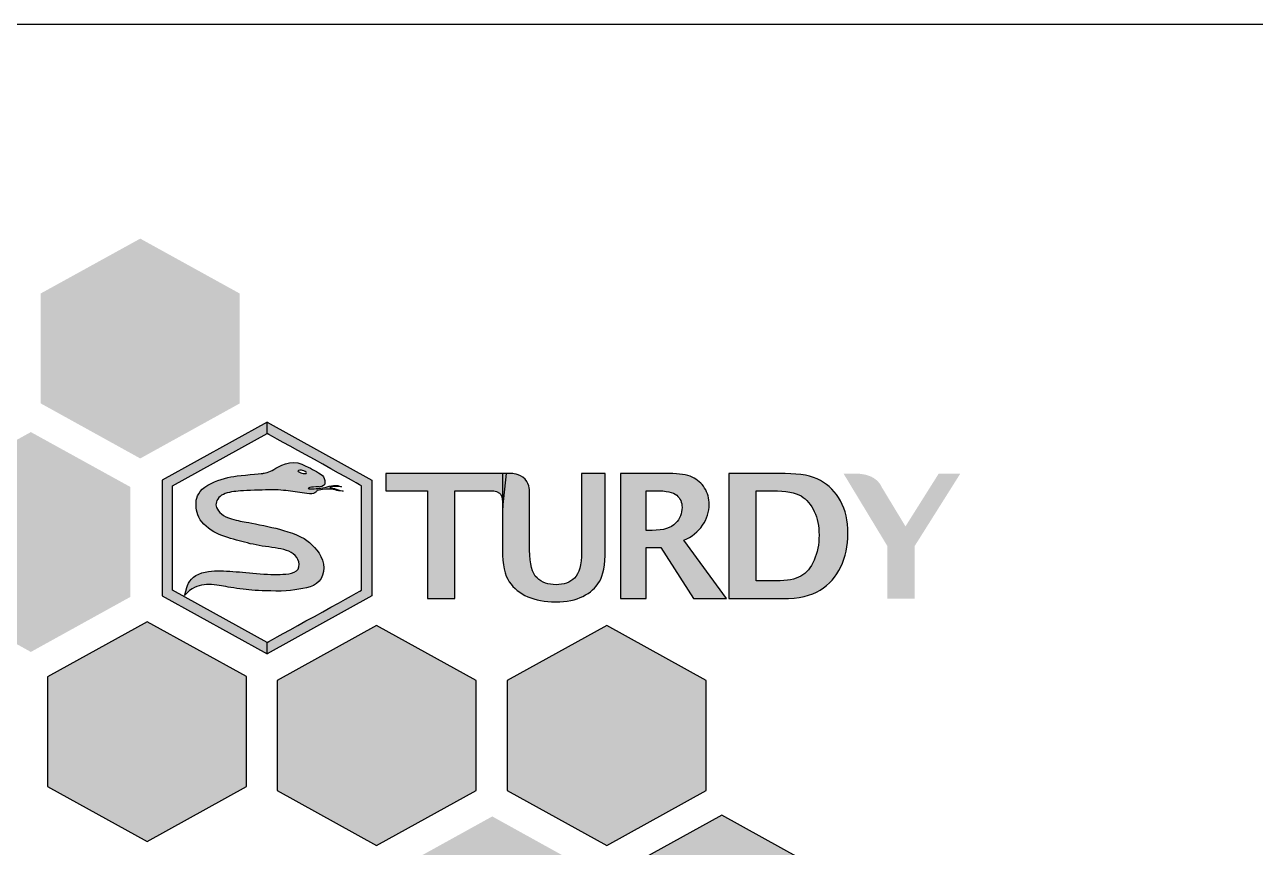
# Model space of a CAD drawing. Header units: millimetres. Extents: x -203524 to 13185, y 0 to 34178.
# Drawn here: x 6069.2 to 6151.9, y 4023.7 to 4078.9 of the extents above; entities that cross this region are included whole.
import ezdxf

# ---------------------------------------------------------------- set-up
doc = ezdxf.new("R2010")
doc.units = ezdxf.units.MM
doc.header["$MEASUREMENT"] = 0
doc.layers.get('0').update_dxf_attribs({"lineweight": 25})

msp = doc.modelspace()

# ---------------------------------------------------------------- hatches: boundary and pattern name
h = msp.add_hatch(color=256)
edge = h.paths.add_edge_path()
edge.add_spline(control_points=[(6070.305, 4060.865), (6070.305, 4060.865), (6070.315, 4053.484), (6070.315, 4053.484)], knot_values=[-0.833333, -0.833333, -0.833333, -0.833333, -0.666667, -0.666667, -0.666667, -0.666667], degree=3, periodic=0)
edge.add_spline(control_points=[(6070.315, 4053.484), (6070.315, 4053.484), (6076.996, 4049.789), (6076.996, 4049.789)], knot_values=[-0.666667, -0.666667, -0.666667, -0.666667, -0.5, -0.5, -0.5, -0.5], degree=3, periodic=0)
edge.add_spline(control_points=[(6076.996, 4049.789), (6076.996, 4049.789), (6083.679, 4053.484), (6083.679, 4053.484)], knot_values=[-0.5, -0.5, -0.5, -0.5, -0.333333, -0.333333, -0.333333, -0.333333], degree=3, periodic=0)
edge.add_spline(control_points=[(6083.679, 4053.484), (6083.679, 4053.484), (6083.679, 4060.865), (6083.679, 4060.865)], knot_values=[-0.333333, -0.333333, -0.333333, -0.333333, -0.166667, -0.166667, -0.166667, -0.166667], degree=3, periodic=0)
edge.add_spline(control_points=[(6083.679, 4060.865), (6083.679, 4060.865), (6076.996, 4064.552), (6076.996, 4064.552)], knot_values=[-0.166667, -0.166667, -0.166667, -0.166667, 0, 0, 0, 0], degree=3, periodic=0)
edge.add_spline(control_points=[(6076.996, 4064.552), (6076.996, 4064.552), (6070.305, 4060.865), (6070.305, 4060.865)], knot_values=[-1, -1, -1, -1, -0.833333, -0.833333, -0.833333, -0.833333], degree=3, periodic=0)
h = msp.add_hatch(color=256)
edge = h.paths.add_edge_path()
edge.add_spline(control_points=[(6078.471, 4048.334), (6078.471, 4048.334), (6085.522, 4052.23), (6085.522, 4052.23), (6085.522, 4052.23), (6085.522, 4052.23), (6085.522, 4051.465), (6085.522, 4051.465), (6085.522, 4051.465), (6085.522, 4051.465), (6079.167, 4047.955), (6079.167, 4047.955), (6079.167, 4047.955), (6079.167, 4047.955), (6079.167, 4040.934), (6079.167, 4040.934), (6079.167, 4040.934), (6079.167, 4040.934), (6085.522, 4037.433), (6085.522, 4037.433), (6085.522, 4037.433), (6085.522, 4037.433), (6085.522, 4036.667), (6085.522, 4036.667), (6085.522, 4036.667), (6085.522, 4036.667), (6078.471, 4040.556), (6078.471, 4040.556), (6078.471, 4040.556), (6078.471, 4040.556), (6078.471, 4048.334), (6078.471, 4048.334)], knot_values=[0, 0, 0, 0, 0.125, 0.125, 0.125, 0.125, 0.25, 0.25, 0.25, 0.25, 0.375, 0.375, 0.375, 0.375, 0.5, 0.5, 0.5, 0.5, 0.625, 0.625, 0.625, 0.625, 0.75, 0.75, 0.75, 0.75, 0.875, 0.875, 0.875, 0.875, 1, 1, 1, 1], degree=3, periodic=1)
h = msp.add_hatch(color=256)
edge = h.paths.add_edge_path()
edge.add_spline(control_points=[(6085.522, 4036.667), (6085.522, 4036.667), (6092.545, 4040.556), (6092.545, 4040.556), (6092.545, 4040.556), (6092.545, 4040.556), (6092.545, 4048.334), (6092.545, 4048.334), (6092.545, 4048.334), (6092.545, 4048.334), (6085.522, 4052.23), (6085.522, 4052.23), (6085.522, 4052.23), (6085.522, 4052.23), (6085.522, 4051.465), (6085.522, 4051.465), (6085.522, 4051.465), (6085.839, 4051.288), (6091.542, 4048.131), (6091.85, 4047.955), (6091.85, 4047.955), (6091.85, 4047.601), (6091.859, 4041.288), (6091.859, 4040.934), (6091.859, 4040.934), (6091.542, 4040.758), (6085.839, 4037.61), (6085.522, 4037.433), (6085.522, 4037.433), (6085.522, 4037.433), (6085.522, 4036.667), (6085.522, 4036.667)], knot_values=[0, 0, 0, 0, 0.125, 0.125, 0.125, 0.125, 0.25, 0.25, 0.25, 0.25, 0.375, 0.375, 0.375, 0.375, 0.5, 0.5, 0.5, 0.5, 0.625, 0.625, 0.625, 0.625, 0.75, 0.75, 0.75, 0.75, 0.875, 0.875, 0.875, 0.875, 1, 1, 1, 1], degree=3, periodic=1)
h = msp.add_hatch(color=256)
edge = h.paths.add_edge_path()
edge.add_spline(control_points=[(6062.961, 4047.872), (6062.961, 4047.872), (6062.961, 4040.491), (6062.961, 4040.491)], knot_values=[-0.833333, -0.833333, -0.833333, -0.833333, -0.666667, -0.666667, -0.666667, -0.666667], degree=3, periodic=0)
edge.add_spline(control_points=[(6062.961, 4040.491), (6062.961, 4040.491), (6069.648, 4036.795), (6069.648, 4036.795)], knot_values=[-0.666667, -0.666667, -0.666667, -0.666667, -0.5, -0.5, -0.5, -0.5], degree=3, periodic=0)
edge.add_spline(control_points=[(6069.648, 4036.795), (6069.648, 4036.795), (6076.335, 4040.491), (6076.335, 4040.491)], knot_values=[-0.5, -0.5, -0.5, -0.5, -0.333333, -0.333333, -0.333333, -0.333333], degree=3, periodic=0)
edge.add_spline(control_points=[(6076.335, 4040.491), (6076.335, 4040.491), (6076.335, 4047.872), (6076.335, 4047.872)], knot_values=[-0.333333, -0.333333, -0.333333, -0.333333, -0.166667, -0.166667, -0.166667, -0.166667], degree=3, periodic=0)
edge.add_spline(control_points=[(6076.335, 4047.872), (6076.335, 4047.872), (6069.648, 4051.559), (6069.648, 4051.559)], knot_values=[-0.166667, -0.166667, -0.166667, -0.166667, 0, 0, 0, 0], degree=3, periodic=0)
edge.add_spline(control_points=[(6069.648, 4051.559), (6069.648, 4051.559), (6062.961, 4047.872), (6062.961, 4047.872)], knot_values=[-1, -1, -1, -1, -0.833333, -0.833333, -0.833333, -0.833333], degree=3, periodic=0)
h = msp.add_hatch(color=256)
edge = h.paths.add_edge_path(flags=16)
edge.add_spline(control_points=[(6087.852, 4048.801), (6087.769, 4048.822), (6087.572, 4048.886), (6087.59, 4048.953), (6087.59, 4048.953), (6087.607, 4049.018), (6087.815, 4049.002), (6087.902, 4048.978), (6087.902, 4048.978), (6087.978, 4048.957), (6088.178, 4048.903), (6088.171, 4048.824), (6088.171, 4048.824), (6088.165, 4048.744), (6087.935, 4048.78), (6087.852, 4048.801)], knot_values=[0, 0, 0, 0, 0.25, 0.25, 0.25, 0.25, 0.5, 0.5, 0.5, 0.5, 0.75, 0.75, 0.75, 0.75, 1, 1, 1, 1], degree=3, periodic=1)
edge = h.paths.add_edge_path()
edge.add_spline(control_points=[(6090.165, 4047.731), (6090.295, 4047.675), (6090.567, 4047.596), (6090.634, 4047.599), (6090.634, 4047.599), (6090.634, 4047.599), (6090.634, 4047.599), (6090.634, 4047.599)], knot_values=[-1, -1, -1, -1, -0.978723, -0.978723, -0.978723, -0.978723, -0.978723, -0.978723, -0.978723, -0.978723], degree=3, periodic=0)
edge.add_spline(control_points=[(6090.634, 4047.599), (6090.634, 4047.599), (6090.295, 4047.611), (6090.19, 4047.647), (6090.19, 4047.647), (6090.085, 4047.683), (6089.842, 4047.739), (6089.641, 4047.735), (6089.641, 4047.735), (6089.44, 4047.731), (6089.006, 4047.675), (6088.861, 4047.625), (6088.861, 4047.625), (6088.861, 4047.625), (6088.743, 4047.312), (6088.175, 4047.427), (6088.175, 4047.427), (6087.765, 4047.509), (6087.333, 4047.563), (6086.935, 4047.611), (6086.935, 4047.611), (6086.537, 4047.659), (6086.017, 4047.703), (6085.414, 4047.675), (6085.414, 4047.675), (6084.81, 4047.647), (6083.951, 4047.639), (6083.566, 4047.595), (6083.566, 4047.595), (6083.18, 4047.551), (6082.766, 4047.499), (6082.464, 4047.314), (6082.464, 4047.314), (6082.162, 4047.13), (6082.041, 4046.818), (6082.095, 4046.581), (6082.095, 4046.581), (6082.15, 4046.345), (6082.414, 4045.976), (6082.933, 4045.792), (6082.933, 4045.792), (6083.453, 4045.607), (6083.717, 4045.591), (6084.111, 4045.515), (6084.111, 4045.515), (6084.505, 4045.439), (6085.455, 4045.263), (6086.092, 4045.099), (6086.092, 4045.099), (6086.729, 4044.934), (6087.743, 4044.63), (6088.187, 4044.285), (6088.187, 4044.285), (6088.631, 4043.941), (6089.172, 4043.4), (6089.297, 4042.699), (6089.297, 4042.699), (6089.423, 4041.997), (6089.054, 4041.34), (6088.405, 4041.168), (6088.405, 4041.168), (6087.756, 4040.996), (6087.085, 4040.875), (6086.113, 4040.883), (6086.113, 4040.883), (6085.141, 4040.891), (6084.626, 4040.919), (6084.102, 4040.98), (6084.102, 4040.98), (6083.578, 4041.04), (6082.954, 4041.144), (6082.59, 4041.208), (6082.59, 4041.208), (6082.225, 4041.272), (6081.718, 4041.384), (6081.282, 4041.308), (6081.282, 4041.308), (6080.847, 4041.232), (6080.436, 4041.12), (6079.971, 4040.595), (6079.971, 4040.595), (6079.971, 4040.595), (6080.038, 4040.751), (6080.122, 4041.124), (6080.122, 4041.124), (6080.206, 4041.496), (6080.528, 4041.921), (6081.14, 4042.098), (6081.14, 4042.098), (6081.752, 4042.274), (6082.229, 4042.262), (6082.799, 4042.226), (6082.799, 4042.226), (6083.369, 4042.19), (6083.922, 4042.146), (6084.559, 4042.089), (6084.559, 4042.089), (6085.196, 4042.033), (6085.933, 4041.969), (6086.39, 4041.997), (6086.39, 4041.997), (6086.846, 4042.025), (6087.58, 4042.049), (6087.655, 4042.518), (6087.655, 4042.518), (6087.731, 4042.987), (6087.404, 4043.38), (6086.976, 4043.552), (6086.976, 4043.552), (6086.549, 4043.724), (6085.996, 4043.792), (6085.409, 4043.873), (6085.409, 4043.873), (6084.823, 4043.953), (6084.295, 4044.077), (6083.826, 4044.205), (6083.826, 4044.205), (6083.356, 4044.333), (6082.787, 4044.478), (6082.296, 4044.686), (6082.296, 4044.686), (6081.806, 4044.894), (6081.303, 4045.255), (6081.027, 4045.676), (6081.027, 4045.676), (6080.75, 4046.096), (6080.729, 4046.577), (6080.746, 4046.874), (6080.746, 4046.874), (6080.763, 4047.17), (6080.943, 4047.655), (6081.534, 4047.992), (6081.534, 4047.992), (6082.125, 4048.328), (6082.766, 4048.496), (6083.281, 4048.585), (6083.281, 4048.585), (6083.796, 4048.673), (6085.039, 4048.742), (6085.235, 4048.788), (6085.235, 4048.788), (6085.266, 4048.795), (6085.699, 4048.862), (6085.975, 4049.044), (6085.975, 4049.044), (6086.251, 4049.226), (6087.152, 4049.747), (6087.844, 4049.414), (6087.844, 4049.414), (6088.535, 4049.081), (6088.642, 4049.023), (6089.141, 4048.719), (6089.141, 4048.719), (6089.417, 4048.55), (6089.473, 4048.062), (6089.314, 4047.963), (6089.314, 4047.963), (6089.13, 4047.849), (6089.004, 4047.873), (6089.004, 4047.873), (6089.004, 4047.873), (6089.004, 4047.873), (6088.623, 4047.875), (6088.493, 4047.855), (6088.493, 4047.855), (6088.363, 4047.835), (6088.15, 4047.767), (6088.351, 4047.759), (6088.351, 4047.759), (6088.552, 4047.751), (6089.05, 4047.743), (6089.41, 4047.843), (6089.41, 4047.843), (6089.771, 4047.943), (6090.206, 4048.071), (6090.51, 4047.873)], knot_values=[-0.978723, -0.978723, -0.978723, -0.978723, -0.957447, -0.957447, -0.957447, -0.957447, -0.93617, -0.93617, -0.93617, -0.93617, -0.914894, -0.914894, -0.914894, -0.914894, -0.893617, -0.893617, -0.893617, -0.893617, -0.87234, -0.87234, -0.87234, -0.87234, -0.851064, -0.851064, -0.851064, -0.851064, -0.829787, -0.829787, -0.829787, -0.829787, -0.808511, -0.808511, -0.808511, -0.808511, -0.787234, -0.787234, -0.787234, -0.787234, -0.765957, -0.765957, -0.765957, -0.765957, -0.744681, -0.744681, -0.744681, -0.744681, -0.723404, -0.723404, -0.723404, -0.723404, -0.702128, -0.702128, -0.702128, -0.702128, -0.680851, -0.680851, -0.680851, -0.680851, -0.659574, -0.659574, -0.659574, -0.659574, -0.638298, -0.638298, -0.638298, -0.638298, -0.617021, -0.617021, -0.617021, -0.617021, -0.595745, -0.595745, -0.595745, -0.595745, -0.574468, -0.574468, -0.574468, -0.574468, -0.553191, -0.553191, -0.553191, -0.553191, -0.531915, -0.531915, -0.531915, -0.531915, -0.510638, -0.510638, -0.510638, -0.510638, -0.489362, -0.489362, -0.489362, -0.489362, -0.468085, -0.468085, -0.468085, -0.468085, -0.446809, -0.446809, -0.446809, -0.446809, -0.425532, -0.425532, -0.425532, -0.425532, -0.404255, -0.404255, -0.404255, -0.404255, -0.382979, -0.382979, -0.382979, -0.382979, -0.361702, -0.361702, -0.361702, -0.361702, -0.340426, -0.340426, -0.340426, -0.340426, -0.319149, -0.319149, -0.319149, -0.319149, -0.297872, -0.297872, -0.297872, -0.297872, -0.276596, -0.276596, -0.276596, -0.276596, -0.255319, -0.255319, -0.255319, -0.255319, -0.234043, -0.234043, -0.234043, -0.234043, -0.212766, -0.212766, -0.212766, -0.212766, -0.191489, -0.191489, -0.191489, -0.191489, -0.170213, -0.170213, -0.170213, -0.170213, -0.148936, -0.148936, -0.148936, -0.148936, -0.12766, -0.12766, -0.12766, -0.12766, -0.106383, -0.106383, -0.106383, -0.106383, -0.085106, -0.085106, -0.085106, -0.085106, -0.06383, -0.06383, -0.06383, -0.06383, -0.042553, -0.042553, -0.042553, -0.042553], degree=3, periodic=0)
edge.add_spline(control_points=[(6090.51, 4047.873), (6090.51, 4047.873), (6090.227, 4047.984), (6089.737, 4047.831), (6089.737, 4047.831), (6089.737, 4047.831), (6090.035, 4047.787), (6090.165, 4047.731)], knot_values=[-0.042553, -0.042553, -0.042553, -0.042553, -0.021277, -0.021277, -0.021277, -0.021277, 0, 0, 0, 0], degree=3, periodic=0)
h = msp.add_hatch(color=256)
edge = h.paths.add_edge_path()
edge.add_spline(control_points=[(6096.295, 4040.372), (6096.295, 4040.372), (6096.295, 4047.613), (6096.295, 4047.613), (6096.295, 4047.613), (6096.295, 4047.613), (6093.49, 4047.613), (6093.49, 4047.613), (6093.49, 4047.613), (6093.49, 4047.613), (6093.49, 4048.773), (6093.49, 4048.773), (6093.49, 4048.773), (6093.49, 4048.773), (6101.599, 4048.773), (6101.599, 4048.773), (6101.599, 4048.773), (6101.599, 4048.773), (6101.349, 4046.463), (6101.349, 4046.463), (6101.349, 4046.463), (6101.349, 4046.463), (6101.399, 4047.258), (6101.122, 4047.456), (6101.122, 4047.456), (6100.844, 4047.654), (6100.577, 4047.613), (6100.577, 4047.613), (6100.577, 4047.613), (6100.577, 4047.613), (6100.335, 4047.613), (6100.335, 4047.613), (6100.335, 4047.613), (6100.335, 4047.613), (6098.12, 4047.613), (6098.12, 4047.613), (6098.12, 4047.613), (6098.12, 4047.613), (6098.12, 4040.372), (6098.12, 4040.372), (6098.12, 4040.372), (6098.12, 4040.372), (6096.295, 4040.372), (6096.295, 4040.372)], knot_values=[0, 0, 0, 0, 0.090909, 0.090909, 0.090909, 0.090909, 0.181818, 0.181818, 0.181818, 0.181818, 0.272727, 0.272727, 0.272727, 0.272727, 0.363636, 0.363636, 0.363636, 0.363636, 0.454545, 0.454545, 0.454545, 0.454545, 0.545455, 0.545455, 0.545455, 0.545455, 0.636364, 0.636364, 0.636364, 0.636364, 0.727273, 0.727273, 0.727273, 0.727273, 0.818182, 0.818182, 0.818182, 0.818182, 0.909091, 0.909091, 0.909091, 0.909091, 1, 1, 1, 1], degree=3, periodic=1)
h = msp.add_hatch(color=256)
edge = h.paths.add_edge_path()
edge.add_spline(control_points=[(6101.326, 4048.773), (6101.326, 4048.773), (6101.941, 4048.773), (6101.941, 4048.773), (6101.941, 4048.773), (6101.941, 4048.773), (6102.448, 4048.804), (6102.841, 4048.388), (6102.841, 4048.388), (6103.199, 4048.009), (6103.151, 4047.542), (6103.151, 4047.542), (6103.151, 4047.542), (6103.151, 4047.542), (6103.151, 4043.618), (6103.151, 4043.618), (6103.151, 4043.618), (6103.151, 4042.685), (6103.316, 4042.068), (6103.646, 4041.765), (6103.646, 4041.765), (6103.977, 4041.461), (6104.406, 4041.31), (6104.932, 4041.31), (6104.932, 4041.31), (6105.451, 4041.31), (6105.863, 4041.459), (6106.17, 4041.759), (6106.17, 4041.759), (6106.477, 4042.059), (6106.631, 4042.636), (6106.631, 4043.493), (6106.631, 4043.493), (6106.631, 4043.493), (6106.631, 4048.773), (6106.631, 4048.773), (6106.631, 4048.773), (6106.631, 4048.773), (6108.223, 4048.773), (6108.223, 4048.773), (6108.223, 4048.773), (6108.223, 4048.773), (6108.223, 4043.612), (6108.223, 4043.612), (6108.223, 4043.612), (6108.223, 4042.639), (6108.095, 4041.942), (6107.84, 4041.52), (6107.84, 4041.52), (6107.586, 4041.098), (6107.216, 4040.766), (6106.733, 4040.524), (6106.733, 4040.524), (6106.251, 4040.282), (6105.639, 4040.161), (6104.899, 4040.161), (6104.899, 4040.161), (6104.171, 4040.161), (6103.546, 4040.273), (6103.024, 4040.498), (6103.024, 4040.498), (6102.502, 4040.723), (6102.087, 4041.058), (6101.783, 4041.503), (6101.783, 4041.503), (6101.479, 4041.947), (6101.326, 4042.657), (6101.326, 4043.629), (6101.326, 4043.629), (6101.326, 4043.629), (6101.326, 4048.773), (6101.326, 4048.773)], knot_values=[0, 0, 0, 0, 0.055556, 0.055556, 0.055556, 0.055556, 0.111111, 0.111111, 0.111111, 0.111111, 0.166667, 0.166667, 0.166667, 0.166667, 0.222222, 0.222222, 0.222222, 0.222222, 0.277778, 0.277778, 0.277778, 0.277778, 0.333333, 0.333333, 0.333333, 0.333333, 0.388889, 0.388889, 0.388889, 0.388889, 0.444444, 0.444444, 0.444444, 0.444444, 0.5, 0.5, 0.5, 0.5, 0.555556, 0.555556, 0.555556, 0.555556, 0.611111, 0.611111, 0.611111, 0.611111, 0.666667, 0.666667, 0.666667, 0.666667, 0.722222, 0.722222, 0.722222, 0.722222, 0.777778, 0.777778, 0.777778, 0.777778, 0.833333, 0.833333, 0.833333, 0.833333, 0.888889, 0.888889, 0.888889, 0.888889, 0.944444, 0.944444, 0.944444, 0.944444, 1, 1, 1, 1], degree=3, periodic=1)
h = msp.add_hatch(color=256)
edge = h.paths.add_edge_path(flags=16)
edge.add_spline(control_points=[(6110.971, 4044.96), (6110.971, 4044.96), (6111.388, 4044.96), (6111.388, 4044.96), (6111.388, 4044.96), (6112.139, 4044.96), (6112.659, 4045.117), (6112.95, 4045.432), (6112.95, 4045.432), (6113.239, 4045.746), (6113.386, 4046.102), (6113.386, 4046.499), (6113.386, 4046.499), (6113.386, 4046.843), (6113.268, 4047.117), (6113.034, 4047.319), (6113.034, 4047.319), (6112.8, 4047.521), (6112.324, 4047.623), (6111.607, 4047.623), (6111.607, 4047.623), (6111.607, 4047.623), (6110.971, 4047.623), (6110.971, 4047.623), (6110.971, 4047.623), (6110.971, 4047.623), (6110.971, 4044.96), (6110.971, 4044.96)], knot_values=[0, 0, 0, 0, 0.142857, 0.142857, 0.142857, 0.142857, 0.285714, 0.285714, 0.285714, 0.285714, 0.428571, 0.428571, 0.428571, 0.428571, 0.571429, 0.571429, 0.571429, 0.571429, 0.714286, 0.714286, 0.714286, 0.714286, 0.857143, 0.857143, 0.857143, 0.857143, 1, 1, 1, 1], degree=3, periodic=1)
edge = h.paths.add_edge_path()
edge.add_spline(control_points=[(6109.253, 4040.372), (6109.253, 4040.372), (6109.253, 4048.773), (6109.253, 4048.773), (6109.253, 4048.773), (6109.253, 4048.773), (6112.536, 4048.773), (6112.536, 4048.773), (6112.536, 4048.773), (6113.209, 4048.773), (6113.72, 4048.692), (6114.072, 4048.532), (6114.072, 4048.532), (6114.423, 4048.371), (6114.701, 4048.127), (6114.905, 4047.8), (6114.905, 4047.8), (6115.108, 4047.473), (6115.21, 4047.103), (6115.21, 4046.691), (6115.21, 4046.691), (6115.21, 4046.2), (6115.061, 4045.736), (6114.765, 4045.299), (6114.765, 4045.299), (6114.468, 4044.862), (6114.05, 4044.529), (6113.509, 4044.299), (6113.509, 4044.299), (6113.509, 4044.299), (6116.374, 4040.372), (6116.374, 4040.372), (6116.374, 4040.372), (6116.374, 4040.372), (6114.152, 4040.372), (6114.152, 4040.372), (6114.152, 4040.372), (6114.152, 4040.372), (6111.963, 4043.811), (6111.963, 4043.811), (6111.963, 4043.811), (6111.963, 4043.811), (6110.971, 4043.811), (6110.971, 4043.811), (6110.971, 4043.811), (6110.971, 4043.811), (6110.971, 4040.372), (6110.971, 4040.372), (6110.971, 4040.372), (6110.971, 4040.372), (6109.253, 4040.372), (6109.253, 4040.372)], knot_values=[0, 0, 0, 0, 0.076923, 0.076923, 0.076923, 0.076923, 0.153846, 0.153846, 0.153846, 0.153846, 0.230769, 0.230769, 0.230769, 0.230769, 0.307692, 0.307692, 0.307692, 0.307692, 0.384615, 0.384615, 0.384615, 0.384615, 0.461538, 0.461538, 0.461538, 0.461538, 0.538462, 0.538462, 0.538462, 0.538462, 0.615385, 0.615385, 0.615385, 0.615385, 0.692308, 0.692308, 0.692308, 0.692308, 0.769231, 0.769231, 0.769231, 0.769231, 0.846154, 0.846154, 0.846154, 0.846154, 0.923077, 0.923077, 0.923077, 0.923077, 1, 1, 1, 1], degree=3, periodic=1)
h = msp.add_hatch(color=256)
edge = h.paths.add_edge_path(flags=16)
edge.add_spline(control_points=[(6118.364, 4041.561), (6118.364, 4041.561), (6119.73, 4041.561), (6119.73, 4041.561), (6119.73, 4041.561), (6120.443, 4041.561), (6120.988, 4041.668), (6121.366, 4041.88), (6121.366, 4041.88), (6121.744, 4042.092), (6122.043, 4042.451), (6122.263, 4042.957), (6122.263, 4042.957), (6122.482, 4043.462), (6122.592, 4044.025), (6122.592, 4044.646), (6122.592, 4044.646), (6122.592, 4045.241), (6122.486, 4045.767), (6122.272, 4046.225), (6122.272, 4046.225), (6122.058, 4046.684), (6121.762, 4047.031), (6121.384, 4047.268), (6121.384, 4047.268), (6121.006, 4047.505), (6120.368, 4047.623), (6119.469, 4047.623), (6119.469, 4047.623), (6119.469, 4047.623), (6118.364, 4047.623), (6118.364, 4047.623), (6118.364, 4047.623), (6118.364, 4047.623), (6118.364, 4041.561), (6118.364, 4041.561)], knot_values=[0, 0, 0, 0, 0.111111, 0.111111, 0.111111, 0.111111, 0.222222, 0.222222, 0.222222, 0.222222, 0.333333, 0.333333, 0.333333, 0.333333, 0.444444, 0.444444, 0.444444, 0.444444, 0.555556, 0.555556, 0.555556, 0.555556, 0.666667, 0.666667, 0.666667, 0.666667, 0.777778, 0.777778, 0.777778, 0.777778, 0.888889, 0.888889, 0.888889, 0.888889, 1, 1, 1, 1], degree=3, periodic=1)
edge = h.paths.add_edge_path()
edge.add_spline(control_points=[(6116.54, 4040.372), (6116.54, 4040.372), (6116.54, 4048.773), (6116.54, 4048.773), (6116.54, 4048.773), (6116.54, 4048.773), (6120.32, 4048.773), (6120.32, 4048.773), (6120.32, 4048.773), (6121.333, 4048.773), (6122.121, 4048.617), (6122.684, 4048.307), (6122.684, 4048.307), (6123.249, 4047.997), (6123.698, 4047.54), (6124.032, 4046.936), (6124.032, 4046.936), (6124.366, 4046.333), (6124.533, 4045.603), (6124.533, 4044.749), (6124.533, 4044.749), (6124.533, 4043.912), (6124.373, 4043.164), (6124.055, 4042.507), (6124.055, 4042.507), (6123.737, 4041.848), (6123.274, 4041.327), (6122.664, 4040.945), (6122.664, 4040.945), (6122.055, 4040.563), (6121.22, 4040.372), (6120.16, 4040.372), (6120.16, 4040.372), (6120.16, 4040.372), (6116.54, 4040.372), (6116.54, 4040.372)], knot_values=[0, 0, 0, 0, 0.111111, 0.111111, 0.111111, 0.111111, 0.222222, 0.222222, 0.222222, 0.222222, 0.333333, 0.333333, 0.333333, 0.333333, 0.444444, 0.444444, 0.444444, 0.444444, 0.555556, 0.555556, 0.555556, 0.555556, 0.666667, 0.666667, 0.666667, 0.666667, 0.777778, 0.777778, 0.777778, 0.777778, 0.888889, 0.888889, 0.888889, 0.888889, 1, 1, 1, 1], degree=3, periodic=1)
h = msp.add_hatch(color=256)
edge = h.paths.add_edge_path()
edge.add_spline(control_points=[(6124.235, 4048.773), (6124.235, 4048.773), (6127.188, 4043.891), (6127.188, 4043.891)], knot_values=[-0.181818, -0.181818, -0.181818, -0.181818, -0.090909, -0.090909, -0.090909, -0.090909], degree=3, periodic=0)
edge.add_spline(control_points=[(6127.188, 4043.891), (6127.188, 4043.891), (6127.188, 4040.372), (6127.188, 4040.372)], knot_values=[-0.090909, -0.090909, -0.090909, -0.090909, 0, 0, 0, 0], degree=3, periodic=0)
edge.add_spline(control_points=[(6127.188, 4040.372), (6127.188, 4040.372), (6129.012, 4040.372), (6129.012, 4040.372)], knot_values=[-1, -1, -1, -1, -0.909091, -0.909091, -0.909091, -0.909091], degree=3, periodic=0)
edge.add_spline(control_points=[(6129.012, 4040.372), (6129.012, 4040.372), (6129.012, 4043.902), (6129.012, 4043.902)], knot_values=[-0.909091, -0.909091, -0.909091, -0.909091, -0.818182, -0.818182, -0.818182, -0.818182], degree=3, periodic=0)
edge.add_spline(control_points=[(6129.012, 4043.902), (6129.012, 4043.902), (6132.081, 4048.773), (6132.081, 4048.773)], knot_values=[-0.818182, -0.818182, -0.818182, -0.818182, -0.727273, -0.727273, -0.727273, -0.727273], degree=3, periodic=0)
edge.add_spline(control_points=[(6132.081, 4048.773), (6132.081, 4048.773), (6130.631, 4048.773), (6130.631, 4048.773)], knot_values=[-0.727273, -0.727273, -0.727273, -0.727273, -0.636364, -0.636364, -0.636364, -0.636364], degree=3, periodic=0)
edge.add_spline(control_points=[(6130.631, 4048.773), (6130.631, 4048.773), (6128.397, 4045.227), (6128.397, 4045.227)], knot_values=[-0.636364, -0.636364, -0.636364, -0.636364, -0.545455, -0.545455, -0.545455, -0.545455], degree=3, periodic=0)
edge.add_spline(control_points=[(6128.397, 4045.227), (6128.397, 4045.227), (6126.797, 4047.871), (6126.797, 4047.871)], knot_values=[-0.545455, -0.545455, -0.545455, -0.545455, -0.454545, -0.454545, -0.454545, -0.454545], degree=3, periodic=0)
edge.add_spline(control_points=[(6126.797, 4047.871), (6126.797, 4047.871), (6126.634, 4048.298), (6126.127, 4048.549)], knot_values=[-0.454545, -0.454545, -0.454545, -0.454545, -0.363636, -0.363636, -0.363636, -0.363636], degree=3, periodic=0)
edge.add_spline(control_points=[(6126.127, 4048.549), (6125.621, 4048.801), (6124.937, 4048.773), (6124.937, 4048.773)], knot_values=[-0.363636, -0.363636, -0.363636, -0.363636, -0.27273, -0.27273, -0.27273, -0.27273], degree=3, periodic=0)
edge.add_spline(control_points=[(6124.937, 4048.773), (6124.937, 4048.773), (6124.937, 4048.773), (6124.937, 4048.773)], knot_values=[-0.27273, -0.27273, -0.27273, -0.27273, -0.272728, -0.272728, -0.272728, -0.272728], degree=3, periodic=0)
edge.add_spline(control_points=[(6124.937, 4048.773), (6124.937, 4048.773), (6124.937, 4048.773), (6124.937, 4048.773)], knot_values=[-0.272728, -0.272728, -0.272728, -0.272728, -0.272727, -0.272727, -0.272727, -0.272727], degree=3, periodic=0)
edge.add_spline(control_points=[(6124.937, 4048.773), (6124.937, 4048.773), (6124.235, 4048.773), (6124.235, 4048.773)], knot_values=[-0.272727, -0.272727, -0.272727, -0.272727, -0.181818, -0.181818, -0.181818, -0.181818], degree=3, periodic=0)
h = msp.add_hatch(color=256)
edge = h.paths.add_edge_path()
edge.add_spline(control_points=[(6077.453, 4038.823), (6077.453, 4038.823), (6084.136, 4035.136), (6084.136, 4035.136), (6084.136, 4035.136), (6084.136, 4035.136), (6084.136, 4027.746), (6084.136, 4027.746), (6084.136, 4027.746), (6084.136, 4027.746), (6077.453, 4024.059), (6077.453, 4024.059), (6077.453, 4024.059), (6077.453, 4024.059), (6070.771, 4027.746), (6070.771, 4027.746), (6070.771, 4027.746), (6070.771, 4027.746), (6070.762, 4035.127), (6070.762, 4035.127), (6070.762, 4035.127), (6070.762, 4035.127), (6077.453, 4038.823), (6077.453, 4038.823)], knot_values=[0, 0, 0, 0, 0.166667, 0.166667, 0.166667, 0.166667, 0.333333, 0.333333, 0.333333, 0.333333, 0.5, 0.5, 0.5, 0.5, 0.666667, 0.666667, 0.666667, 0.666667, 0.833333, 0.833333, 0.833333, 0.833333, 1, 1, 1, 1], degree=3, periodic=1)
h = msp.add_hatch(color=256)
edge = h.paths.add_edge_path()
edge.add_spline(control_points=[(6092.872, 4038.566), (6092.872, 4038.566), (6099.564, 4034.88), (6099.564, 4034.88), (6099.564, 4034.88), (6099.564, 4034.88), (6099.564, 4027.49), (6099.564, 4027.49), (6099.564, 4027.49), (6099.564, 4027.49), (6092.872, 4023.802), (6092.872, 4023.802), (6092.872, 4023.802), (6092.872, 4023.802), (6086.19, 4027.49), (6086.19, 4027.49), (6086.19, 4027.49), (6086.19, 4027.49), (6086.19, 4034.87), (6086.19, 4034.87), (6086.19, 4034.87), (6086.19, 4034.87), (6092.872, 4038.566), (6092.872, 4038.566)], knot_values=[0, 0, 0, 0, 0.166667, 0.166667, 0.166667, 0.166667, 0.333333, 0.333333, 0.333333, 0.333333, 0.5, 0.5, 0.5, 0.5, 0.666667, 0.666667, 0.666667, 0.666667, 0.833333, 0.833333, 0.833333, 0.833333, 1, 1, 1, 1], degree=3, periodic=1)
h = msp.add_hatch(color=256)
edge = h.paths.add_edge_path()
edge.add_spline(control_points=[(6116.058, 4025.833), (6116.058, 4025.833), (6122.741, 4022.134), (6122.741, 4022.134), (6122.741, 4022.134), (6122.741, 4022.134), (6122.741, 4014.76), (6122.741, 4014.76), (6122.741, 4014.76), (6122.741, 4014.76), (6116.058, 4011.07), (6116.058, 4011.07), (6116.058, 4011.07), (6116.058, 4011.07), (6109.367, 4014.76), (6109.367, 4014.76), (6109.367, 4014.76), (6109.367, 4014.76), (6109.367, 4022.134), (6109.367, 4022.134), (6109.367, 4022.134), (6109.367, 4022.134), (6116.058, 4025.833), (6116.058, 4025.833)], knot_values=[0, 0, 0, 0, 0.166667, 0.166667, 0.166667, 0.166667, 0.333333, 0.333333, 0.333333, 0.333333, 0.5, 0.5, 0.5, 0.5, 0.666667, 0.666667, 0.666667, 0.666667, 0.833333, 0.833333, 0.833333, 0.833333, 1, 1, 1, 1], degree=3, periodic=1)
edge = h.paths.add_edge_path()
edge.add_spline(control_points=[(6108.326, 4038.566), (6108.326, 4038.566), (6115.01, 4034.88), (6115.01, 4034.88), (6115.01, 4034.88), (6115.01, 4034.88), (6115.01, 4027.49), (6115.01, 4027.49), (6115.01, 4027.49), (6115.01, 4027.49), (6108.326, 4023.802), (6108.326, 4023.802), (6108.326, 4023.802), (6108.326, 4023.802), (6101.635, 4027.49), (6101.635, 4027.49), (6101.635, 4027.49), (6101.635, 4027.49), (6101.635, 4034.87), (6101.635, 4034.87), (6101.635, 4034.87), (6101.635, 4034.87), (6108.326, 4038.566), (6108.326, 4038.566)], knot_values=[0, 0, 0, 0, 0.166667, 0.166667, 0.166667, 0.166667, 0.333333, 0.333333, 0.333333, 0.333333, 0.5, 0.5, 0.5, 0.5, 0.666667, 0.666667, 0.666667, 0.666667, 0.833333, 0.833333, 0.833333, 0.833333, 1, 1, 1, 1], degree=3, periodic=1)
h = msp.add_hatch(color=256)
edge = h.paths.add_edge_path()
edge.add_spline(control_points=[(6093.949, 4022.048), (6093.949, 4022.048), (6093.949, 4014.674), (6093.949, 4014.674)], knot_values=[-0.833333, -0.833333, -0.833333, -0.833333, -0.666667, -0.666667, -0.666667, -0.666667], degree=3, periodic=0)
edge.add_spline(control_points=[(6093.949, 4014.674), (6093.949, 4014.674), (6100.64, 4010.984), (6100.64, 4010.984)], knot_values=[-0.666667, -0.666667, -0.666667, -0.666667, -0.5, -0.5, -0.5, -0.5], degree=3, periodic=0)
edge.add_spline(control_points=[(6100.64, 4010.984), (6100.64, 4010.984), (6107.323, 4014.674), (6107.323, 4014.674)], knot_values=[-0.5, -0.5, -0.5, -0.5, -0.333333, -0.333333, -0.333333, -0.333333], degree=3, periodic=0)
edge.add_spline(control_points=[(6107.323, 4014.674), (6107.323, 4014.674), (6107.323, 4022.048), (6107.323, 4022.048)], knot_values=[-0.333333, -0.333333, -0.333333, -0.333333, -0.166667, -0.166667, -0.166667, -0.166667], degree=3, periodic=0)
edge.add_spline(control_points=[(6107.323, 4022.048), (6107.323, 4022.048), (6100.64, 4025.747), (6100.64, 4025.747)], knot_values=[-0.166667, -0.166667, -0.166667, -0.166667, 0, 0, 0, 0], degree=3, periodic=0)
edge.add_spline(control_points=[(6100.64, 4025.747), (6100.64, 4025.747), (6093.949, 4022.048), (6093.949, 4022.048)], knot_values=[-1, -1, -1, -1, -0.833333, -0.833333, -0.833333, -0.833333], degree=3, periodic=0)

# ---------------------------------------------------------------- linework, layer by layer
msp.add_lwpolyline([(6017.911, 3858.924), (6767.911, 3858.924), (6767.911, 4078.924), (6017.911, 4078.924), (6017.911, 3858.924)], close=True)
for points, knots in [([(6078.471, 4048.334), (6078.471, 4048.334), (6085.522, 4052.23), (6085.522, 4052.23), (6085.522, 4052.23), (6085.522, 4052.23), (6085.522, 4051.465), (6085.522, 4051.465), (6085.522, 4051.465), (6085.522, 4051.465), (6079.167, 4047.955), (6079.167, 4047.955), (6079.167, 4047.955), (6079.167, 4047.955), (6079.167, 4040.934), (6079.167, 4040.934), (6079.167, 4040.934), (6079.167, 4040.934), (6085.522, 4037.433), (6085.522, 4037.433), (6085.522, 4037.433), (6085.522, 4037.433), (6085.522, 4036.667), (6085.522, 4036.667), (6085.522, 4036.667), (6085.522, 4036.667), (6078.471, 4040.556), (6078.471, 4040.556), (6078.471, 4040.556), (6078.471, 4040.556), (6078.471, 4048.334), (6078.471, 4048.334)], [0, 0, 0, 0, 0.125, 0.125, 0.125, 0.125, 0.25, 0.25, 0.25, 0.25, 0.375, 0.375, 0.375, 0.375, 0.5, 0.5, 0.5, 0.5, 0.625, 0.625, 0.625, 0.625, 0.75, 0.75, 0.75, 0.75, 0.875, 0.875, 0.875, 0.875, 1, 1, 1, 1]), ([(6085.522, 4036.667), (6085.522, 4036.667), (6092.545, 4040.556), (6092.545, 4040.556), (6092.545, 4040.556), (6092.545, 4040.556), (6092.545, 4048.334), (6092.545, 4048.334), (6092.545, 4048.334), (6092.545, 4048.334), (6085.522, 4052.23), (6085.522, 4052.23), (6085.522, 4052.23), (6085.522, 4052.23), (6085.522, 4051.465), (6085.522, 4051.465), (6085.522, 4051.465), (6085.839, 4051.288), (6091.542, 4048.131), (6091.85, 4047.955), (6091.85, 4047.955), (6091.85, 4047.601), (6091.859, 4041.288), (6091.859, 4040.934), (6091.859, 4040.934), (6091.542, 4040.758), (6085.839, 4037.61), (6085.522, 4037.433), (6085.522, 4037.433), (6085.522, 4037.433), (6085.522, 4036.667), (6085.522, 4036.667)], [0, 0, 0, 0, 0.125, 0.125, 0.125, 0.125, 0.25, 0.25, 0.25, 0.25, 0.375, 0.375, 0.375, 0.375, 0.5, 0.5, 0.5, 0.5, 0.625, 0.625, 0.625, 0.625, 0.75, 0.75, 0.75, 0.75, 0.875, 0.875, 0.875, 0.875, 1, 1, 1, 1]), ([(6090.165, 4047.731), (6090.035, 4047.787), (6089.737, 4047.831), (6089.737, 4047.831), (6089.737, 4047.831), (6090.227, 4047.984), (6090.51, 4047.873), (6090.51, 4047.873), (6090.51, 4047.873), (6090.206, 4048.071), (6089.771, 4047.943), (6089.41, 4047.843), (6089.41, 4047.843), (6089.05, 4047.743), (6088.552, 4047.751), (6088.351, 4047.759), (6088.351, 4047.759), (6088.15, 4047.767), (6088.363, 4047.835), (6088.493, 4047.855), (6088.493, 4047.855), (6088.623, 4047.875), (6089.004, 4047.873), (6089.004, 4047.873), (6089.004, 4047.873), (6089.004, 4047.873), (6089.13, 4047.849), (6089.314, 4047.963), (6089.314, 4047.963), (6089.473, 4048.062), (6089.417, 4048.55), (6089.141, 4048.719), (6089.141, 4048.719), (6088.642, 4049.023), (6088.535, 4049.081), (6087.844, 4049.414), (6087.844, 4049.414), (6087.152, 4049.747), (6086.251, 4049.226), (6085.975, 4049.044), (6085.975, 4049.044), (6085.699, 4048.862), (6085.266, 4048.795), (6085.235, 4048.788), (6085.235, 4048.788), (6085.039, 4048.742), (6083.796, 4048.673), (6083.281, 4048.585), (6083.281, 4048.585), (6082.766, 4048.496), (6082.125, 4048.328), (6081.534, 4047.992), (6081.534, 4047.992), (6080.943, 4047.655), (6080.763, 4047.17), (6080.746, 4046.874), (6080.746, 4046.874), (6080.729, 4046.577), (6080.75, 4046.096), (6081.027, 4045.676), (6081.027, 4045.676), (6081.303, 4045.255), (6081.806, 4044.894), (6082.296, 4044.686), (6082.296, 4044.686), (6082.787, 4044.478), (6083.356, 4044.333), (6083.826, 4044.205), (6083.826, 4044.205), (6084.295, 4044.077), (6084.823, 4043.953), (6085.409, 4043.873), (6085.409, 4043.873), (6085.996, 4043.792), (6086.549, 4043.724), (6086.976, 4043.552), (6086.976, 4043.552), (6087.404, 4043.38), (6087.731, 4042.987), (6087.655, 4042.518), (6087.655, 4042.518), (6087.58, 4042.049), (6086.846, 4042.025), (6086.39, 4041.997), (6086.39, 4041.997), (6085.933, 4041.969), (6085.196, 4042.033), (6084.559, 4042.089), (6084.559, 4042.089), (6083.922, 4042.146), (6083.369, 4042.19), (6082.799, 4042.226), (6082.799, 4042.226), (6082.229, 4042.262), (6081.752, 4042.274), (6081.14, 4042.098), (6081.14, 4042.098), (6080.528, 4041.921), (6080.206, 4041.496), (6080.122, 4041.124), (6080.122, 4041.124), (6080.038, 4040.751), (6079.971, 4040.595), (6079.971, 4040.595), (6079.971, 4040.595), (6080.436, 4041.12), (6080.847, 4041.232), (6081.282, 4041.308), (6081.282, 4041.308), (6081.718, 4041.384), (6082.225, 4041.272), (6082.59, 4041.208), (6082.59, 4041.208), (6082.954, 4041.144), (6083.578, 4041.04), (6084.102, 4040.98), (6084.102, 4040.98), (6084.626, 4040.919), (6085.141, 4040.891), (6086.113, 4040.883), (6086.113, 4040.883), (6087.085, 4040.875), (6087.756, 4040.996), (6088.405, 4041.168), (6088.405, 4041.168), (6089.054, 4041.34), (6089.423, 4041.997), (6089.297, 4042.699), (6089.297, 4042.699), (6089.172, 4043.4), (6088.631, 4043.941), (6088.187, 4044.285), (6088.187, 4044.285), (6087.743, 4044.63), (6086.729, 4044.934), (6086.092, 4045.099), (6086.092, 4045.099), (6085.455, 4045.263), (6084.505, 4045.439), (6084.111, 4045.515), (6084.111, 4045.515), (6083.717, 4045.591), (6083.453, 4045.607), (6082.933, 4045.792), (6082.933, 4045.792), (6082.414, 4045.976), (6082.15, 4046.345), (6082.095, 4046.581), (6082.095, 4046.581), (6082.041, 4046.818), (6082.162, 4047.13), (6082.464, 4047.314), (6082.464, 4047.314), (6082.766, 4047.499), (6083.18, 4047.551), (6083.566, 4047.595), (6083.566, 4047.595), (6083.951, 4047.639), (6084.81, 4047.647), (6085.414, 4047.675), (6085.414, 4047.675), (6086.017, 4047.703), (6086.537, 4047.659), (6086.935, 4047.611), (6086.935, 4047.611), (6087.333, 4047.563), (6087.765, 4047.509), (6088.175, 4047.427), (6088.175, 4047.427), (6088.743, 4047.312), (6088.861, 4047.625), (6088.861, 4047.625), (6088.861, 4047.625), (6089.006, 4047.675), (6089.44, 4047.731), (6089.641, 4047.735), (6089.641, 4047.735), (6089.842, 4047.739), (6090.085, 4047.683), (6090.19, 4047.647), (6090.19, 4047.647), (6090.295, 4047.611), (6090.634, 4047.599), (6090.634, 4047.599), (6090.634, 4047.599), (6090.567, 4047.596), (6090.295, 4047.675), (6090.165, 4047.731)], [0, 0, 0, 0, 0.021277, 0.021277, 0.021277, 0.021277, 0.042553, 0.042553, 0.042553, 0.042553, 0.06383, 0.06383, 0.06383, 0.06383, 0.085106, 0.085106, 0.085106, 0.085106, 0.106383, 0.106383, 0.106383, 0.106383, 0.12766, 0.12766, 0.12766, 0.12766, 0.148936, 0.148936, 0.148936, 0.148936, 0.170213, 0.170213, 0.170213, 0.170213, 0.191489, 0.191489, 0.191489, 0.191489, 0.212766, 0.212766, 0.212766, 0.212766, 0.234043, 0.234043, 0.234043, 0.234043, 0.255319, 0.255319, 0.255319, 0.255319, 0.276596, 0.276596, 0.276596, 0.276596, 0.297872, 0.297872, 0.297872, 0.297872, 0.319149, 0.319149, 0.319149, 0.319149, 0.340426, 0.340426, 0.340426, 0.340426, 0.361702, 0.361702, 0.361702, 0.361702, 0.382979, 0.382979, 0.382979, 0.382979, 0.404255, 0.404255, 0.404255, 0.404255, 0.425532, 0.425532, 0.425532, 0.425532, 0.446809, 0.446809, 0.446809, 0.446809, 0.468085, 0.468085, 0.468085, 0.468085, 0.489362, 0.489362, 0.489362, 0.489362, 0.510638, 0.510638, 0.510638, 0.510638, 0.531915, 0.531915, 0.531915, 0.531915, 0.553191, 0.553191, 0.553191, 0.553191, 0.574468, 0.574468, 0.574468, 0.574468, 0.595745, 0.595745, 0.595745, 0.595745, 0.617021, 0.617021, 0.617021, 0.617021, 0.638298, 0.638298, 0.638298, 0.638298, 0.659574, 0.659574, 0.659574, 0.659574, 0.680851, 0.680851, 0.680851, 0.680851, 0.702128, 0.702128, 0.702128, 0.702128, 0.723404, 0.723404, 0.723404, 0.723404, 0.744681, 0.744681, 0.744681, 0.744681, 0.765957, 0.765957, 0.765957, 0.765957, 0.787234, 0.787234, 0.787234, 0.787234, 0.808511, 0.808511, 0.808511, 0.808511, 0.829787, 0.829787, 0.829787, 0.829787, 0.851064, 0.851064, 0.851064, 0.851064, 0.87234, 0.87234, 0.87234, 0.87234, 0.893617, 0.893617, 0.893617, 0.893617, 0.914894, 0.914894, 0.914894, 0.914894, 0.93617, 0.93617, 0.93617, 0.93617, 0.957447, 0.957447, 0.957447, 0.957447, 0.978723, 0.978723, 0.978723, 0.978723, 1, 1, 1, 1]), ([(6087.852, 4048.801), (6087.769, 4048.822), (6087.572, 4048.886), (6087.59, 4048.953), (6087.59, 4048.953), (6087.607, 4049.018), (6087.815, 4049.002), (6087.902, 4048.978), (6087.902, 4048.978), (6087.978, 4048.957), (6088.178, 4048.903), (6088.171, 4048.824), (6088.171, 4048.824), (6088.165, 4048.744), (6087.935, 4048.78), (6087.852, 4048.801)], [0, 0, 0, 0, 0.25, 0.25, 0.25, 0.25, 0.5, 0.5, 0.5, 0.5, 0.75, 0.75, 0.75, 0.75, 1, 1, 1, 1]), ([(6096.295, 4040.372), (6096.295, 4040.372), (6096.295, 4047.613), (6096.295, 4047.613), (6096.295, 4047.613), (6096.295, 4047.613), (6093.49, 4047.613), (6093.49, 4047.613), (6093.49, 4047.613), (6093.49, 4047.613), (6093.49, 4048.773), (6093.49, 4048.773), (6093.49, 4048.773), (6093.49, 4048.773), (6101.599, 4048.773), (6101.599, 4048.773), (6101.599, 4048.773), (6101.599, 4048.773), (6101.349, 4046.463), (6101.349, 4046.463), (6101.349, 4046.463), (6101.349, 4046.463), (6101.399, 4047.258), (6101.122, 4047.456), (6101.122, 4047.456), (6100.844, 4047.654), (6100.577, 4047.613), (6100.577, 4047.613), (6100.577, 4047.613), (6100.577, 4047.613), (6100.335, 4047.613), (6100.335, 4047.613), (6100.335, 4047.613), (6100.335, 4047.613), (6098.12, 4047.613), (6098.12, 4047.613), (6098.12, 4047.613), (6098.12, 4047.613), (6098.12, 4040.372), (6098.12, 4040.372), (6098.12, 4040.372), (6098.12, 4040.372), (6096.295, 4040.372), (6096.295, 4040.372)], [0, 0, 0, 0, 0.090909, 0.090909, 0.090909, 0.090909, 0.181818, 0.181818, 0.181818, 0.181818, 0.272727, 0.272727, 0.272727, 0.272727, 0.363636, 0.363636, 0.363636, 0.363636, 0.454545, 0.454545, 0.454545, 0.454545, 0.545455, 0.545455, 0.545455, 0.545455, 0.636364, 0.636364, 0.636364, 0.636364, 0.727273, 0.727273, 0.727273, 0.727273, 0.818182, 0.818182, 0.818182, 0.818182, 0.909091, 0.909091, 0.909091, 0.909091, 1, 1, 1, 1]), ([(6101.326, 4048.773), (6101.326, 4048.773), (6101.941, 4048.773), (6101.941, 4048.773), (6101.941, 4048.773), (6101.941, 4048.773), (6102.448, 4048.804), (6102.841, 4048.388), (6102.841, 4048.388), (6103.199, 4048.009), (6103.151, 4047.542), (6103.151, 4047.542), (6103.151, 4047.542), (6103.151, 4047.542), (6103.151, 4043.618), (6103.151, 4043.618), (6103.151, 4043.618), (6103.151, 4042.685), (6103.316, 4042.068), (6103.646, 4041.765), (6103.646, 4041.765), (6103.977, 4041.461), (6104.406, 4041.31), (6104.932, 4041.31), (6104.932, 4041.31), (6105.451, 4041.31), (6105.863, 4041.459), (6106.17, 4041.759), (6106.17, 4041.759), (6106.477, 4042.059), (6106.631, 4042.636), (6106.631, 4043.493), (6106.631, 4043.493), (6106.631, 4043.493), (6106.631, 4048.773), (6106.631, 4048.773), (6106.631, 4048.773), (6106.631, 4048.773), (6108.223, 4048.773), (6108.223, 4048.773), (6108.223, 4048.773), (6108.223, 4048.773), (6108.223, 4043.612), (6108.223, 4043.612), (6108.223, 4043.612), (6108.223, 4042.639), (6108.095, 4041.942), (6107.84, 4041.52), (6107.84, 4041.52), (6107.586, 4041.098), (6107.216, 4040.766), (6106.733, 4040.524), (6106.733, 4040.524), (6106.251, 4040.282), (6105.639, 4040.161), (6104.899, 4040.161), (6104.899, 4040.161), (6104.171, 4040.161), (6103.546, 4040.273), (6103.024, 4040.498), (6103.024, 4040.498), (6102.502, 4040.723), (6102.087, 4041.058), (6101.783, 4041.503), (6101.783, 4041.503), (6101.479, 4041.947), (6101.326, 4042.657), (6101.326, 4043.629), (6101.326, 4043.629), (6101.326, 4043.629), (6101.326, 4048.773), (6101.326, 4048.773)], [0, 0, 0, 0, 0.055556, 0.055556, 0.055556, 0.055556, 0.111111, 0.111111, 0.111111, 0.111111, 0.166667, 0.166667, 0.166667, 0.166667, 0.222222, 0.222222, 0.222222, 0.222222, 0.277778, 0.277778, 0.277778, 0.277778, 0.333333, 0.333333, 0.333333, 0.333333, 0.388889, 0.388889, 0.388889, 0.388889, 0.444444, 0.444444, 0.444444, 0.444444, 0.5, 0.5, 0.5, 0.5, 0.555556, 0.555556, 0.555556, 0.555556, 0.611111, 0.611111, 0.611111, 0.611111, 0.666667, 0.666667, 0.666667, 0.666667, 0.722222, 0.722222, 0.722222, 0.722222, 0.777778, 0.777778, 0.777778, 0.777778, 0.833333, 0.833333, 0.833333, 0.833333, 0.888889, 0.888889, 0.888889, 0.888889, 0.944444, 0.944444, 0.944444, 0.944444, 1, 1, 1, 1]), ([(6109.253, 4040.372), (6109.253, 4040.372), (6109.253, 4048.773), (6109.253, 4048.773), (6109.253, 4048.773), (6109.253, 4048.773), (6112.536, 4048.773), (6112.536, 4048.773), (6112.536, 4048.773), (6113.209, 4048.773), (6113.72, 4048.692), (6114.072, 4048.532), (6114.072, 4048.532), (6114.423, 4048.371), (6114.701, 4048.127), (6114.905, 4047.8), (6114.905, 4047.8), (6115.108, 4047.473), (6115.21, 4047.103), (6115.21, 4046.691), (6115.21, 4046.691), (6115.21, 4046.2), (6115.061, 4045.736), (6114.765, 4045.299), (6114.765, 4045.299), (6114.468, 4044.862), (6114.05, 4044.529), (6113.509, 4044.299), (6113.509, 4044.299), (6113.509, 4044.299), (6116.374, 4040.372), (6116.374, 4040.372), (6116.374, 4040.372), (6116.374, 4040.372), (6114.152, 4040.372), (6114.152, 4040.372), (6114.152, 4040.372), (6114.152, 4040.372), (6111.963, 4043.811), (6111.963, 4043.811), (6111.963, 4043.811), (6111.963, 4043.811), (6110.971, 4043.811), (6110.971, 4043.811), (6110.971, 4043.811), (6110.971, 4043.811), (6110.971, 4040.372), (6110.971, 4040.372), (6110.971, 4040.372), (6110.971, 4040.372), (6109.253, 4040.372), (6109.253, 4040.372)], [0, 0, 0, 0, 0.076923, 0.076923, 0.076923, 0.076923, 0.153846, 0.153846, 0.153846, 0.153846, 0.230769, 0.230769, 0.230769, 0.230769, 0.307692, 0.307692, 0.307692, 0.307692, 0.384615, 0.384615, 0.384615, 0.384615, 0.461538, 0.461538, 0.461538, 0.461538, 0.538462, 0.538462, 0.538462, 0.538462, 0.615385, 0.615385, 0.615385, 0.615385, 0.692308, 0.692308, 0.692308, 0.692308, 0.769231, 0.769231, 0.769231, 0.769231, 0.846154, 0.846154, 0.846154, 0.846154, 0.923077, 0.923077, 0.923077, 0.923077, 1, 1, 1, 1]), ([(6116.54, 4040.372), (6116.54, 4040.372), (6116.54, 4048.773), (6116.54, 4048.773), (6116.54, 4048.773), (6116.54, 4048.773), (6120.32, 4048.773), (6120.32, 4048.773), (6120.32, 4048.773), (6121.333, 4048.773), (6122.121, 4048.617), (6122.684, 4048.307), (6122.684, 4048.307), (6123.249, 4047.997), (6123.698, 4047.54), (6124.032, 4046.936), (6124.032, 4046.936), (6124.366, 4046.333), (6124.533, 4045.603), (6124.533, 4044.749), (6124.533, 4044.749), (6124.533, 4043.912), (6124.373, 4043.164), (6124.055, 4042.507), (6124.055, 4042.507), (6123.737, 4041.848), (6123.274, 4041.327), (6122.664, 4040.945), (6122.664, 4040.945), (6122.055, 4040.563), (6121.22, 4040.372), (6120.16, 4040.372), (6120.16, 4040.372), (6120.16, 4040.372), (6116.54, 4040.372), (6116.54, 4040.372)], [0, 0, 0, 0, 0.111111, 0.111111, 0.111111, 0.111111, 0.222222, 0.222222, 0.222222, 0.222222, 0.333333, 0.333333, 0.333333, 0.333333, 0.444444, 0.444444, 0.444444, 0.444444, 0.555556, 0.555556, 0.555556, 0.555556, 0.666667, 0.666667, 0.666667, 0.666667, 0.777778, 0.777778, 0.777778, 0.777778, 0.888889, 0.888889, 0.888889, 0.888889, 1, 1, 1, 1]), ([(6110.971, 4044.96), (6110.971, 4044.96), (6111.388, 4044.96), (6111.388, 4044.96), (6111.388, 4044.96), (6112.139, 4044.96), (6112.659, 4045.117), (6112.95, 4045.432), (6112.95, 4045.432), (6113.239, 4045.746), (6113.386, 4046.102), (6113.386, 4046.499), (6113.386, 4046.499), (6113.386, 4046.843), (6113.268, 4047.117), (6113.034, 4047.319), (6113.034, 4047.319), (6112.8, 4047.521), (6112.324, 4047.623), (6111.607, 4047.623), (6111.607, 4047.623), (6111.607, 4047.623), (6110.971, 4047.623), (6110.971, 4047.623), (6110.971, 4047.623), (6110.971, 4047.623), (6110.971, 4044.96), (6110.971, 4044.96)], [0, 0, 0, 0, 0.142857, 0.142857, 0.142857, 0.142857, 0.285714, 0.285714, 0.285714, 0.285714, 0.428571, 0.428571, 0.428571, 0.428571, 0.571429, 0.571429, 0.571429, 0.571429, 0.714286, 0.714286, 0.714286, 0.714286, 0.857143, 0.857143, 0.857143, 0.857143, 1, 1, 1, 1]), ([(6118.364, 4041.561), (6118.364, 4041.561), (6119.73, 4041.561), (6119.73, 4041.561), (6119.73, 4041.561), (6120.443, 4041.561), (6120.988, 4041.668), (6121.366, 4041.88), (6121.366, 4041.88), (6121.744, 4042.092), (6122.043, 4042.451), (6122.263, 4042.957), (6122.263, 4042.957), (6122.482, 4043.462), (6122.592, 4044.025), (6122.592, 4044.646), (6122.592, 4044.646), (6122.592, 4045.241), (6122.486, 4045.767), (6122.272, 4046.225), (6122.272, 4046.225), (6122.058, 4046.684), (6121.762, 4047.031), (6121.384, 4047.268), (6121.384, 4047.268), (6121.006, 4047.505), (6120.368, 4047.623), (6119.469, 4047.623), (6119.469, 4047.623), (6119.469, 4047.623), (6118.364, 4047.623), (6118.364, 4047.623), (6118.364, 4047.623), (6118.364, 4047.623), (6118.364, 4041.561), (6118.364, 4041.561)], [0, 0, 0, 0, 0.111111, 0.111111, 0.111111, 0.111111, 0.222222, 0.222222, 0.222222, 0.222222, 0.333333, 0.333333, 0.333333, 0.333333, 0.444444, 0.444444, 0.444444, 0.444444, 0.555556, 0.555556, 0.555556, 0.555556, 0.666667, 0.666667, 0.666667, 0.666667, 0.777778, 0.777778, 0.777778, 0.777778, 0.888889, 0.888889, 0.888889, 0.888889, 1, 1, 1, 1]), ([(6077.453, 4038.823), (6077.453, 4038.823), (6084.136, 4035.136), (6084.136, 4035.136), (6084.136, 4035.136), (6084.136, 4035.136), (6084.136, 4027.746), (6084.136, 4027.746), (6084.136, 4027.746), (6084.136, 4027.746), (6077.453, 4024.059), (6077.453, 4024.059), (6077.453, 4024.059), (6077.453, 4024.059), (6070.771, 4027.746), (6070.771, 4027.746), (6070.771, 4027.746), (6070.771, 4027.746), (6070.762, 4035.127), (6070.762, 4035.127), (6070.762, 4035.127), (6070.762, 4035.127), (6077.453, 4038.823), (6077.453, 4038.823)], [0, 0, 0, 0, 0.166667, 0.166667, 0.166667, 0.166667, 0.333333, 0.333333, 0.333333, 0.333333, 0.5, 0.5, 0.5, 0.5, 0.666667, 0.666667, 0.666667, 0.666667, 0.833333, 0.833333, 0.833333, 0.833333, 1, 1, 1, 1]), ([(6092.872, 4038.566), (6092.872, 4038.566), (6099.564, 4034.88), (6099.564, 4034.88), (6099.564, 4034.88), (6099.564, 4034.88), (6099.564, 4027.49), (6099.564, 4027.49), (6099.564, 4027.49), (6099.564, 4027.49), (6092.872, 4023.802), (6092.872, 4023.802), (6092.872, 4023.802), (6092.872, 4023.802), (6086.19, 4027.49), (6086.19, 4027.49), (6086.19, 4027.49), (6086.19, 4027.49), (6086.19, 4034.87), (6086.19, 4034.87), (6086.19, 4034.87), (6086.19, 4034.87), (6092.872, 4038.566), (6092.872, 4038.566)], [0, 0, 0, 0, 0.166667, 0.166667, 0.166667, 0.166667, 0.333333, 0.333333, 0.333333, 0.333333, 0.5, 0.5, 0.5, 0.5, 0.666667, 0.666667, 0.666667, 0.666667, 0.833333, 0.833333, 0.833333, 0.833333, 1, 1, 1, 1]), ([(6108.326, 4038.566), (6108.326, 4038.566), (6115.01, 4034.88), (6115.01, 4034.88), (6115.01, 4034.88), (6115.01, 4034.88), (6115.01, 4027.49), (6115.01, 4027.49), (6115.01, 4027.49), (6115.01, 4027.49), (6108.326, 4023.802), (6108.326, 4023.802), (6108.326, 4023.802), (6108.326, 4023.802), (6101.635, 4027.49), (6101.635, 4027.49), (6101.635, 4027.49), (6101.635, 4027.49), (6101.635, 4034.87), (6101.635, 4034.87), (6101.635, 4034.87), (6101.635, 4034.87), (6108.326, 4038.566), (6108.326, 4038.566)], [0, 0, 0, 0, 0.166667, 0.166667, 0.166667, 0.166667, 0.333333, 0.333333, 0.333333, 0.333333, 0.5, 0.5, 0.5, 0.5, 0.666667, 0.666667, 0.666667, 0.666667, 0.833333, 0.833333, 0.833333, 0.833333, 1, 1, 1, 1]), ([(6116.058, 4025.833), (6116.058, 4025.833), (6122.741, 4022.134), (6122.741, 4022.134), (6122.741, 4022.134), (6122.741, 4022.134), (6122.741, 4014.76), (6122.741, 4014.76), (6122.741, 4014.76), (6122.741, 4014.76), (6116.058, 4011.07), (6116.058, 4011.07), (6116.058, 4011.07), (6116.058, 4011.07), (6109.367, 4014.76), (6109.367, 4014.76), (6109.367, 4014.76), (6109.367, 4014.76), (6109.367, 4022.134), (6109.367, 4022.134), (6109.367, 4022.134), (6109.367, 4022.134), (6116.058, 4025.833), (6116.058, 4025.833)], [0, 0, 0, 0, 0.166667, 0.166667, 0.166667, 0.166667, 0.333333, 0.333333, 0.333333, 0.333333, 0.5, 0.5, 0.5, 0.5, 0.666667, 0.666667, 0.666667, 0.666667, 0.833333, 0.833333, 0.833333, 0.833333, 1, 1, 1, 1])]:
    msp.add_open_spline(points, degree=3, knots=knots)
at = {"color": 0}
msp.add_open_spline([(6161.948, 4031.445), (6150.174, 4013.705), (6141.709, 4006.508), (6098.516, 4006.508), (6098.516, 4006.508), (6098.516, 4006.508), (6017.911, 4006.508), (6017.911, 4006.508)], degree=3, knots=[0.5714286, 0.5714286, 0.5714286, 0.5714286, 0.7142857, 0.7142857, 0.7142857, 0.7142857, 0.8571429, 0.8571429, 0.8571429, 0.8571429], dxfattribs=at)

doc.saveas('drawing.dxf')
